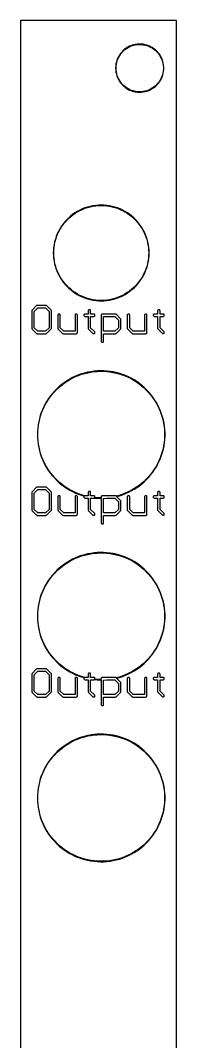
# Model space of a CAD drawing. Extents: x 3 to 13, y 0 to 129.
# Drawn here: x 3 to 12.8, y 64.5 to 128.8 of the extents above; entities that cross this region are included whole.
import ezdxf

# ---------------------------------------------------------------- set-up
doc = ezdxf.new("R2010")
doc.units = 0

msp = doc.modelspace()

# ---------------------------------------------------------------- linework, layer by layer
at = {"color": 34, "true_color": 0x008000}
for points in [[(2.9972, 0.254, 0), (12.81684, 0.254, 0), (12.81684, 128.75514, 0), (2.9972, 128.75514, 0), (2.9972, 0.254, 0)], [(10.3454, 127.25907, 0), (10.2235, 127.2413, 0), (10.21956, 127.24067, 0), (10.10019, 127.21273, 0), (9.98335, 127.17717, 0), (9.86905, 127.13145, 0), (9.86551, 127.12965, 0), (9.75629, 127.07377, 0), (9.65215, 127.01027, 0), (9.55563, 126.93661, 0), (9.46165, 126.85533, 0), (9.37248, 126.76616, 0), (9.29628, 126.67218, 0), (9.22516, 126.57312, 0), (9.16166, 126.46644, 0), (9.15986, 126.4629, 0), (9.10906, 126.35114, 0), (9.06334, 126.23684, 0), (9.03032, 126.12, 0), (9.00492, 126.00062, 0), (9.00428, 125.99669, 0), (8.98905, 125.87478, 0), (8.98396, 125.75285, 0), (8.98905, 125.63094, 0), (9.00428, 125.50902, 0), (9.00492, 125.50509, 0), (9.03032, 125.38571, 0), (9.06334, 125.26887, 0), (9.10906, 125.15457, 0), (9.15986, 125.04281, 0), (9.16166, 125.03927, 0), (9.22516, 124.93259, 0), (9.29628, 124.83353, 0), (9.37248, 124.73955, 0), (9.46165, 124.65038, 0), (9.55563, 124.5691, 0), (9.65215, 124.49544, 0), (9.75629, 124.43194, 0), (9.86551, 124.37606, 0), (9.86905, 124.37426, 0), (9.98335, 124.32854, 0), (10.10019, 124.29298, 0), (10.21956, 124.26504, 0), (10.2235, 124.26442, 0), (10.3454, 124.24664, 0), (10.46734, 124.23902, 0), (10.58926, 124.24156, 0), (10.71118, 124.25426, 0), (10.7151, 124.25488, 0), (10.83702, 124.27774, 0), (10.95386, 124.30822, 0), (11.06816, 124.3514, 0), (11.17992, 124.4022, 0), (11.18346, 124.404, 0), (11.29014, 124.46242, 0), (11.39174, 124.531, 0), (11.48826, 124.6072, 0), (11.57716, 124.69102, 0), (11.57997, 124.69383, 0), (11.66125, 124.78527, 0), (11.73745, 124.88179, 0), (11.80349, 124.98593, 0), (11.85937, 125.09515, 0), (11.86117, 125.09869, 0), (11.91197, 125.21045, 0), (11.95007, 125.32475, 0), (11.98055, 125.44413, 0), (12.00087, 125.56605, 0), (12.0015, 125.56997, 0), (12.01166, 125.69189, 0), (12.01166, 125.81381, 0), (12.0015, 125.93574, 0), (12.00087, 125.93966, 0), (11.98055, 126.06158, 0), (11.95007, 126.18096, 0), (11.91197, 126.29526, 0), (11.86117, 126.40702, 0), (11.85937, 126.41056, 0), (11.80349, 126.51978, 0), (11.73745, 126.62392, 0), (11.66125, 126.72044, 0), (11.57997, 126.81188, 0), (11.57716, 126.81469, 0), (11.48826, 126.89851, 0), (11.39174, 126.97471, 0), (11.29014, 127.04329, 0), (11.18346, 127.10171, 0), (11.17992, 127.10351, 0), (11.06816, 127.15431, 0), (10.95386, 127.19749, 0), (10.83702, 127.22797, 0), (10.7151, 127.25083, 0), (10.71118, 127.25146, 0), (10.58926, 127.26415, 0), (10.46734, 127.26669, 0), (10.3454, 127.25907, 0)], [(10.7099, 124.27953, 0), (10.58926, 124.26695, 0), (10.46734, 124.26441, 0), (10.3454, 124.27203, 0), (10.22676, 124.28934, 0), (10.10804, 124.31713, 0), (9.99119, 124.35269, 0), (9.87704, 124.39835, 0), (9.77122, 124.45249, 0), (9.66708, 124.51599, 0), (9.57056, 124.58965, 0), (9.47658, 124.67093, 0), (9.39304, 124.75446, 0), (9.39303, 124.75448, 0), (9.31683, 124.84846, 0), (9.24571, 124.94752, 0), (9.18302, 125.05284, 0), (9.13321, 125.16242, 0), (9.08749, 125.27672, 0), (9.05447, 125.39356, 0), (9.02941, 125.51134, 0), (9.01446, 125.63094, 0), (9.00938, 125.75285, 0), (9.01446, 125.87478, 0), (9.02941, 125.99436, 0), (9.05447, 126.11215, 0), (9.08749, 126.22899, 0), (9.13321, 126.34329, 0), (9.18302, 126.45287, 0), (9.24571, 126.55819, 0), (9.31683, 126.65725, 0), (9.39303, 126.75123, 0), (9.39304, 126.75125, 0), (9.47658, 126.83478, 0), (9.57056, 126.91606, 0), (9.66708, 126.98972, 0), (9.77122, 127.05322, 0), (9.87704, 127.10736, 0), (9.99119, 127.15302, 0), (10.10804, 127.18858, 0), (10.22687, 127.21639, 0), (10.3454, 127.23368, 0), (10.46734, 127.2413, 0), (10.58926, 127.23876, 0), (10.70978, 127.22621, 0), (10.82917, 127.20382, 0), (10.94601, 127.17334, 0), (11.06031, 127.13016, 0), (11.17058, 127.08004, 0), (11.27521, 127.02274, 0), (11.37681, 126.95416, 0), (11.47333, 126.87796, 0), (11.5603, 126.79596, 0), (11.6407, 126.70551, 0), (11.7169, 126.60899, 0), (11.78294, 126.50485, 0), (11.83711, 126.39897, 0), (11.88782, 126.28741, 0), (11.92592, 126.17311, 0), (11.9564, 126.05373, 0), (11.97613, 125.93532, 0), (11.98625, 125.81381, 0), (11.98625, 125.69189, 0), (11.97613, 125.57039, 0), (11.9564, 125.45198, 0), (11.92592, 125.3326, 0), (11.88782, 125.2183, 0), (11.83711, 125.10674, 0), (11.78294, 125.00086, 0), (11.7169, 124.89672, 0), (11.6407, 124.8002, 0), (11.5603, 124.70975, 0), (11.47333, 124.62775, 0), (11.37681, 124.55155, 0), (11.27521, 124.48297, 0), (11.17058, 124.42567, 0), (11.06031, 124.37555, 0), (10.94601, 124.33237, 0), (10.82917, 124.30189, 0), (10.7099, 124.27953, 0)], [(10.26933, 112.05987, 0), (10.38617, 112.18941, 0), (10.49285, 112.32657, 0), (10.59445, 112.46881, 0), (10.68589, 112.61613, 0), (10.76717, 112.77107, 0), (10.76897, 112.77461, 0), (10.84263, 112.93209, 0), (10.90867, 113.09465, 0), (10.96201, 113.25975, 0), (11.00773, 113.42993, 0), (11.04329, 113.60011, 0), (11.04392, 113.60404, 0), (11.06932, 113.77676, 0), (11.08456, 113.94948, 0), (11.08964, 114.12474, 0), (11.08456, 114.3, 0), (11.06932, 114.47272, 0), (11.04392, 114.64544, 0), (11.04329, 114.64936, 0), (11.00773, 114.81954, 0), (10.96201, 114.98972, 0), (10.90867, 115.15482, 0), (10.84263, 115.31738, 0), (10.76897, 115.47486, 0), (10.76717, 115.4784, 0), (10.68589, 115.6308, 0), (10.59445, 115.78066, 0), (10.49285, 115.9229, 0), (10.38617, 116.06006, 0), (10.26933, 116.1896, 0), (10.14206, 116.31687, 0), (10.01252, 116.43371, 0), (9.87536, 116.54039, 0), (9.73312, 116.64199, 0), (9.58325, 116.73343, 0), (9.43085, 116.81471, 0), (9.42732, 116.81651, 0), (9.26984, 116.89017, 0), (9.10727, 116.95621, 0), (8.94218, 117.00955, 0), (8.772, 117.05527, 0), (8.60182, 117.09083, 0), (8.59789, 117.09145, 0), (8.42517, 117.11686, 0), (8.25245, 117.13209, 0), (8.0772, 117.13717, 0), (7.90193, 117.13209, 0), (7.72922, 117.11686, 0), (7.55649, 117.09145, 0), (7.55257, 117.09083, 0), (7.38239, 117.05527, 0), (7.21221, 117.00955, 0), (7.04711, 116.95621, 0), (6.88455, 116.89017, 0), (6.72707, 116.81651, 0), (6.72353, 116.81471, 0), (6.56859, 116.73343, 0), (6.42127, 116.64199, 0), (6.27903, 116.54039, 0), (6.14187, 116.43371, 0), (6.01233, 116.31687, 0), (5.88506, 116.1896, 0), (5.76822, 116.06006, 0), (5.66154, 115.9229, 0), (5.55994, 115.78066, 0), (5.4685, 115.6308, 0), (5.38722, 115.4784, 0), (5.38542, 115.47486, 0), (5.31176, 115.31738, 0), (5.24572, 115.15482, 0), (5.19238, 114.98972, 0), (5.14666, 114.81954, 0), (5.1111, 114.64936, 0), (5.11048, 114.64544, 0), (5.08507, 114.47272, 0), (5.06984, 114.3, 0), (5.06475, 114.12474, 0), (5.06984, 113.94948, 0), (5.08507, 113.77676, 0), (5.11048, 113.60404, 0), (5.1111, 113.60011, 0), (5.14666, 113.42993, 0), (5.19238, 113.25975, 0), (5.24572, 113.09465, 0), (5.31176, 112.93209, 0), (5.38542, 112.77461, 0), (5.38722, 112.77107, 0), (5.4685, 112.61613, 0), (5.55994, 112.46881, 0), (5.66154, 112.32657, 0), (5.76822, 112.18941, 0), (5.88506, 112.05987, 0), (6.01233, 111.9326, 0), (6.14187, 111.81576, 0), (6.27903, 111.70908, 0), (6.42127, 111.60748, 0), (6.56859, 111.51604, 0), (6.72353, 111.43476, 0), (6.72707, 111.43296, 0), (6.88455, 111.3593, 0), (7.04711, 111.29326, 0), (7.21221, 111.23992, 0), (7.38239, 111.1942, 0), (7.55257, 111.15864, 0), (7.55649, 111.15802, 0), (7.72922, 111.13262, 0), (7.90193, 111.11738, 0), (8.0772, 111.1123, 0), (8.25245, 111.11738, 0), (8.42517, 111.13262, 0), (8.59789, 111.15802, 0), (8.60182, 111.15864, 0), (8.772, 111.1942, 0), (8.94218, 111.23992, 0), (9.10727, 111.29326, 0), (9.26984, 111.3593, 0), (9.42732, 111.43296, 0), (9.43085, 111.43476, 0), (9.5858, 111.51604, 0), (9.73312, 111.60748, 0), (9.87536, 111.70908, 0), (10.01252, 111.81576, 0), (10.14206, 111.9326, 0), (10.26933, 112.05987, 0)], [(8.42517, 111.15802, 0), (8.25245, 111.14278, 0), (8.0772, 111.1377, 0), (7.90193, 111.14278, 0), (7.72922, 111.15802, 0), (7.55958, 111.18297, 0), (7.39024, 111.21835, 0), (7.22006, 111.26407, 0), (7.05496, 111.31741, 0), (6.8924, 111.38345, 0), (6.73592, 111.45664, 0), (6.58352, 111.53659, 0), (6.4362, 111.62803, 0), (6.29396, 111.72963, 0), (6.1568, 111.83631, 0), (6.02726, 111.95315, 0), (5.90561, 112.0748, 0), (5.78877, 112.20434, 0), (5.68209, 112.3415, 0), (5.58049, 112.48374, 0), (5.48905, 112.63106, 0), (5.4091, 112.78346, 0), (5.33591, 112.93994, 0), (5.26987, 113.1025, 0), (5.21652, 113.2676, 0), (5.17081, 113.43778, 0), (5.1354, 113.60726, 0), (5.11047, 113.77676, 0), (5.09523, 113.94948, 0), (5.09015, 114.12474, 0), (5.09523, 114.3, 0), (5.11047, 114.47272, 0), (5.13539, 114.64219, 0), (5.17081, 114.81169, 0), (5.21652, 114.98187, 0), (5.26987, 115.14697, 0), (5.33591, 115.30953, 0), (5.40894, 115.46567, 0), (5.48905, 115.61587, 0), (5.58049, 115.76573, 0), (5.68209, 115.90797, 0), (5.78877, 116.04513, 0), (5.90561, 116.17467, 0), (6.02726, 116.29632, 0), (6.1568, 116.41316, 0), (6.29396, 116.51984, 0), (6.4362, 116.62144, 0), (6.58352, 116.71288, 0), (6.73592, 116.79283, 0), (6.8924, 116.86602, 0), (7.05496, 116.93206, 0), (7.22006, 116.9854, 0), (7.39024, 117.03112, 0), (7.55974, 117.06654, 0), (7.72922, 117.09146, 0), (7.90193, 117.10669, 0), (8.0772, 117.11178, 0), (8.25245, 117.10669, 0), (8.42517, 117.09146, 0), (8.59467, 117.06653, 0), (8.76415, 117.03112, 0), (8.93432, 116.9854, 0), (9.09943, 116.93206, 0), (9.26199, 116.86602, 0), (9.41813, 116.79299, 0), (9.56833, 116.71288, 0), (9.71819, 116.62144, 0), (9.86042, 116.51984, 0), (9.99759, 116.41316, 0), (10.12712, 116.29632, 0), (10.12714, 116.29631, 0), (10.24878, 116.17467, 0), (10.36562, 116.04513, 0), (10.4723, 115.90797, 0), (10.5739, 115.76573, 0), (10.66534, 115.61587, 0), (10.74545, 115.46567, 0), (10.81848, 115.30953, 0), (10.88452, 115.14697, 0), (10.93786, 114.98187, 0), (10.98358, 114.81169, 0), (11.01896, 114.64235, 0), (11.04392, 114.47272, 0), (11.05915, 114.3, 0), (11.06423, 114.12474, 0), (11.05915, 113.94948, 0), (11.04392, 113.77676, 0), (11.01896, 113.6071, 0), (10.98358, 113.43778, 0), (10.93786, 113.2676, 0), (10.88452, 113.1025, 0), (10.81848, 112.93994, 0), (10.74529, 112.78346, 0), (10.66534, 112.63106, 0), (10.5739, 112.48374, 0), (10.4723, 112.3415, 0), (10.36562, 112.20434, 0), (10.24878, 112.0748, 0), (10.12714, 111.95316, 0), (10.12712, 111.95315, 0), (9.99759, 111.83631, 0), (9.86042, 111.72963, 0), (9.71819, 111.62803, 0), (9.57086, 111.53659, 0), (9.41846, 111.45664, 0), (9.26199, 111.38345, 0), (9.09943, 111.31741, 0), (8.93432, 111.26407, 0), (8.76415, 111.21835, 0), (8.59483, 111.18297, 0), (8.42517, 111.15802, 0)], [(4.05891, 110.82274, 0), (4.03537, 110.81901, 0), (4.01413, 110.80818, 0), (3.72549, 110.51954, 0), (3.71466, 110.4983, 0), (3.71094, 110.47476, 0), (3.71094, 109.39018, 0), (3.71466, 109.36663, 0), (3.72549, 109.34539, 0), (3.74235, 109.32853, 0), (4.01413, 109.05929, 0), (4.03537, 109.04846, 0), (4.05891, 109.04473, 0), (4.59994, 109.04473, 0), (4.62348, 109.04846, 0), (4.64472, 109.05929, 0), (4.9165, 109.32853, 0), (4.93336, 109.34539, 0), (4.94419, 109.36663, 0), (4.94792, 109.39018, 0), (4.94792, 110.47476, 0), (4.94419, 110.4983, 0), (4.93336, 110.51954, 0), (4.64472, 110.80818, 0), (4.62348, 110.81901, 0), (4.59994, 110.82274, 0), (4.05891, 110.82274, 0)], [(4.56984, 109.19713, 0), (4.08901, 109.19713, 0), (3.86334, 109.42069, 0), (3.86334, 110.44453, 0), (4.08915, 110.67034, 0), (4.5697, 110.67034, 0), (4.79552, 110.44452, 0), (4.79552, 109.4207, 0), (4.56984, 109.19713, 0)], [(7.60476, 109.04473, 0), (7.6283, 109.04846, 0), (7.64954, 109.05929, 0), (7.6664, 109.07615, 0), (7.67723, 109.09739, 0), (7.68096, 109.12093, 0), (7.67723, 109.14448, 0), (7.6664, 109.16572, 0), (7.64954, 109.18258, 0), (7.40918, 109.42069, 0), (7.40918, 110.12932, 0), (7.60476, 110.12932, 0), (7.6283, 110.13304, 0), (7.64954, 110.14387, 0), (7.6664, 110.16073, 0), (7.67723, 110.18197, 0), (7.68096, 110.20552, 0), (7.67723, 110.22906, 0), (7.6664, 110.2503, 0), (7.64954, 110.26716, 0), (7.6283, 110.27799, 0), (7.60476, 110.28172, 0), (7.40918, 110.28172, 0), (7.40918, 110.47476, 0), (7.40545, 110.4983, 0), (7.39462, 110.51954, 0), (7.37776, 110.5364, 0), (7.35652, 110.54723, 0), (7.33298, 110.55096, 0), (7.30943, 110.54723, 0), (7.28819, 110.5364, 0), (7.27133, 110.51954, 0), (7.2605, 110.4983, 0), (7.25678, 110.47476, 0), (7.25678, 110.28172, 0), (7.0612, 110.28172, 0), (7.03765, 110.27799, 0), (7.01641, 110.26716, 0), (6.99955, 110.2503, 0), (6.98872, 110.22906, 0), (6.985, 110.20552, 0), (6.98872, 110.18197, 0), (6.99955, 110.16073, 0), (7.01641, 110.14387, 0), (7.03765, 110.13304, 0), (7.0612, 110.12932, 0), (7.25678, 110.12932, 0), (7.25678, 109.39018, 0), (7.2605, 109.36663, 0), (7.27133, 109.34539, 0), (7.28819, 109.32853, 0), (7.55997, 109.05929, 0), (7.58121, 109.04846, 0), (7.60476, 109.04473, 0)], [(11.97102, 109.04473, 0), (11.99456, 109.04846, 0), (12.0158, 109.05929, 0), (12.03266, 109.07615, 0), (12.04349, 109.09739, 0), (12.04722, 109.12093, 0), (12.04349, 109.14448, 0), (12.03266, 109.16572, 0), (12.0158, 109.18258, 0), (11.77544, 109.42069, 0), (11.77544, 110.12932, 0), (11.97102, 110.12932, 0), (11.99456, 110.13304, 0), (12.0158, 110.14387, 0), (12.03266, 110.16073, 0), (12.04349, 110.18197, 0), (12.04722, 110.20552, 0), (12.04349, 110.22906, 0), (12.03266, 110.2503, 0), (12.0158, 110.26716, 0), (11.99456, 110.27799, 0), (11.97102, 110.28172, 0), (11.77544, 110.28172, 0), (11.77544, 110.47476, 0), (11.77171, 110.4983, 0), (11.76088, 110.51954, 0), (11.74402, 110.5364, 0), (11.72278, 110.54723, 0), (11.69924, 110.55096, 0), (11.67569, 110.54723, 0), (11.65445, 110.5364, 0), (11.63759, 110.51954, 0), (11.62676, 110.4983, 0), (11.62304, 110.47476, 0), (11.62304, 110.28172, 0), (11.42746, 110.28172, 0), (11.40391, 110.27799, 0), (11.38267, 110.26716, 0), (11.36581, 110.2503, 0), (11.35498, 110.22906, 0), (11.35126, 110.20552, 0), (11.35498, 110.18197, 0), (11.36581, 110.16073, 0), (11.38267, 110.14387, 0), (11.40391, 110.13304, 0), (11.42746, 110.12932, 0), (11.62304, 110.12932, 0), (11.62304, 109.39018, 0), (11.62676, 109.36663, 0), (11.63759, 109.34539, 0), (11.65445, 109.32853, 0), (11.92623, 109.05929, 0), (11.94747, 109.04846, 0), (11.97102, 109.04473, 0)], [(6.51001, 109.04473, 0), (6.53356, 109.04846, 0), (6.5548, 109.05929, 0), (6.57166, 109.07615, 0), (6.58249, 109.09739, 0), (6.58621, 109.12093, 0), (6.58621, 110.20552, 0), (6.58249, 110.22906, 0), (6.57166, 110.2503, 0), (6.5548, 110.26716, 0), (6.53356, 110.27799, 0), (6.51001, 110.28172, 0), (6.48647, 110.27799, 0), (6.46523, 110.26716, 0), (6.44837, 110.2503, 0), (6.43754, 110.22906, 0), (6.43381, 110.20552, 0), (6.43381, 109.19713, 0), (5.72731, 109.19713, 0), (5.50164, 109.42069, 0), (5.50164, 110.20552, 0), (5.49791, 110.22906, 0), (5.48708, 110.2503, 0), (5.47022, 110.26716, 0), (5.44898, 110.27799, 0), (5.42544, 110.28172, 0), (5.40189, 110.27799, 0), (5.38065, 110.26716, 0), (5.36379, 110.2503, 0), (5.35296, 110.22906, 0), (5.34924, 110.20552, 0), (5.34924, 109.39018, 0), (5.35296, 109.36663, 0), (5.36379, 109.34539, 0), (5.38065, 109.32853, 0), (5.65243, 109.05929, 0), (5.67367, 109.04846, 0), (5.69722, 109.04473, 0), (6.51001, 109.04473, 0)], [(8.98973, 109.04846, 0), (9.01098, 109.05929, 0), (9.28276, 109.32853, 0), (9.29962, 109.34539, 0), (9.31045, 109.36663, 0), (9.31418, 109.39018, 0), (9.31418, 109.93374, 0), (9.31045, 109.95728, 0), (9.29962, 109.97852, 0), (9.01098, 110.26716, 0), (8.98973, 110.27799, 0), (8.96618, 110.28172, 0), (8.1534, 110.28172, 0), (8.12984, 110.27799, 0), (8.10861, 110.26716, 0), (8.09174, 110.2503, 0), (8.08092, 110.22906, 0), (8.0772, 110.20552, 0), (8.0772, 108.57738, 0), (8.08092, 108.55383, 0), (8.09174, 108.53259, 0), (8.10861, 108.51573, 0), (8.12984, 108.5049, 0), (8.1534, 108.50118, 0), (8.17694, 108.5049, 0), (8.19818, 108.51573, 0), (8.21504, 108.53259, 0), (8.22587, 108.55383, 0), (8.2296, 108.57738, 0), (8.2296, 109.04473, 0), (8.96618, 109.04473, 0), (8.98973, 109.04846, 0)], [(8.9361, 109.19713, 0), (8.2296, 109.19713, 0), (8.2296, 110.12932, 0), (8.93596, 110.12932, 0), (9.16178, 109.9035, 0), (9.16178, 109.4207, 0), (8.9361, 109.19713, 0)], [(10.01615, 109.05929, 0), (10.03739, 109.04846, 0), (10.06094, 109.04473, 0), (10.87628, 109.04473, 0), (10.89982, 109.04846, 0), (10.92106, 109.05929, 0), (10.93792, 109.07615, 0), (10.94875, 109.09739, 0), (10.95248, 109.12093, 0), (10.95248, 110.20552, 0), (10.94875, 110.22906, 0), (10.93792, 110.2503, 0), (10.92106, 110.26716, 0), (10.89982, 110.27799, 0), (10.87628, 110.28172, 0), (10.85273, 110.27799, 0), (10.83149, 110.26716, 0), (10.81463, 110.2503, 0), (10.8038, 110.22906, 0), (10.80008, 110.20552, 0), (10.80008, 109.19713, 0), (10.09116, 109.19713, 0), (9.8679, 109.4204, 0), (9.8679, 110.20552, 0), (9.86417, 110.22906, 0), (9.85333, 110.2503, 0), (9.83648, 110.26716, 0), (9.81523, 110.27799, 0), (9.7917, 110.28172, 0), (9.76815, 110.27799, 0), (9.74691, 110.26716, 0), (9.73005, 110.2503, 0), (9.71922, 110.22906, 0), (9.7155, 110.20552, 0), (9.7155, 109.39018, 0), (9.71922, 109.36663, 0), (9.73005, 109.34539, 0), (10.01615, 109.05929, 0)], [(8.98973, 97.61846, 0), (9.01098, 97.62929, 0), (9.28276, 97.89853, 0), (9.29962, 97.91539, 0), (9.31045, 97.93663, 0), (9.31418, 97.96018, 0), (9.31418, 98.50374, 0), (9.31045, 98.52728, 0), (9.29962, 98.54852, 0), (9.04639, 98.80175, 0), (9.22158, 98.84726, 0), (9.41208, 98.91076, 0), (9.60004, 98.98188, 0), (9.78546, 99.06316, 0), (9.96326, 99.15206, 0), (9.96679, 99.15386, 0), (10.14206, 99.25292, 0), (10.31223, 99.36214, 0), (10.47734, 99.47898, 0), (10.63482, 99.6009, 0), (10.78722, 99.73298, 0), (10.932, 99.87268, 0), (10.93481, 99.87549, 0), (11.07197, 100.02281, 0), (11.20151, 100.17521, 0), (11.32343, 100.33523, 0), (11.43773, 100.50033, 0), (11.54441, 100.67305, 0), (11.64093, 100.84831, 0), (11.64273, 100.85185, 0), (11.72909, 101.03219, 0), (11.80783, 101.21761, 0), (11.87895, 101.40811, 0), (11.93737, 101.59861, 0), (11.98817, 101.79419, 0), (12.02881, 101.98977, 0), (12.02944, 101.9937, 0), (12.05992, 102.19435, 0), (12.08024, 102.39248, 0), (12.0904, 102.59314, 0), (12.0904, 102.79634, 0), (12.08024, 102.99699, 0), (12.05992, 103.19512, 0), (12.02944, 103.39578, 0), (12.02881, 103.3997, 0), (11.98817, 103.59528, 0), (11.93737, 103.79086, 0), (11.87895, 103.98136, 0), (11.80783, 104.17186, 0), (11.72909, 104.35728, 0), (11.64273, 104.53762, 0), (11.64093, 104.54116, 0), (11.54441, 104.71642, 0), (11.43773, 104.88914, 0), (11.32343, 105.05424, 0), (11.20151, 105.21426, 0), (11.07197, 105.36666, 0), (10.93481, 105.51398, 0), (10.932, 105.51679, 0), (10.78722, 105.65649, 0), (10.63482, 105.78857, 0), (10.47734, 105.91049, 0), (10.31223, 106.02733, 0), (10.14206, 106.13655, 0), (9.96679, 106.23561, 0), (9.96326, 106.23741, 0), (9.78546, 106.32631, 0), (9.60004, 106.40759, 0), (9.41208, 106.47871, 0), (9.22158, 106.54221, 0), (9.026, 106.59301, 0), (8.83042, 106.63619, 0), (8.6323, 106.66921, 0), (8.62838, 106.66983, 0), (8.4277, 106.69269, 0), (8.22706, 106.70539, 0), (8.02638, 106.70793, 0), (7.82573, 106.70032, 0), (7.62508, 106.68253, 0), (7.42695, 106.65459, 0), (7.42303, 106.65397, 0), (7.22491, 106.61587, 0), (7.02933, 106.56761, 0), (6.83629, 106.51173, 0), (6.64833, 106.44569, 0), (6.46037, 106.36949, 0), (6.28003, 106.28313, 0), (6.27649, 106.28133, 0), (6.09869, 106.18735, 0), (5.92597, 106.08321, 0), (5.75833, 105.97145, 0), (5.59831, 105.84953, 0), (5.44337, 105.72253, 0), (5.29351, 105.58537, 0), (5.2907, 105.58256, 0), (5.151, 105.44032, 0), (5.01638, 105.29046, 0), (4.88938, 105.13298, 0), (4.77254, 104.97042, 0), (4.66331, 104.80278, 0), (4.56172, 104.63006, 0), (4.46774, 104.44972, 0), (4.46594, 104.44618, 0), (4.38466, 104.2633, 0), (4.30846, 104.07788, 0), (4.24496, 103.88738, 0), (4.18907, 103.69434, 0), (4.1459, 103.49876, 0), (4.11034, 103.30064, 0), (4.10972, 103.29672, 0), (4.08432, 103.09606, 0), (4.06907, 102.8954, 0), (4.064, 102.69474, 0), (4.06907, 102.49407, 0), (4.08432, 102.29342, 0), (4.10972, 102.09276, 0), (4.11034, 102.08883, 0), (4.1459, 101.89071, 0), (4.18907, 101.69513, 0), (4.24496, 101.50209, 0), (4.30846, 101.31159, 0), (4.38466, 101.12617, 0), (4.46594, 100.94329, 0), (4.46774, 100.93975, 0), (4.56172, 100.75941, 0), (4.66331, 100.58669, 0), (4.77254, 100.41905, 0), (4.88938, 100.25649, 0), (5.01638, 100.09901, 0), (5.151, 99.94915, 0), (5.2907, 99.80691, 0), (5.29351, 99.8041, 0), (5.44337, 99.66694, 0), (5.59831, 99.53994, 0), (5.75833, 99.41802, 0), (5.92597, 99.30626, 0), (6.09869, 99.20212, 0), (6.27649, 99.10814, 0), (6.28003, 99.10634, 0), (6.46037, 99.01998, 0), (6.64833, 98.94378, 0), (6.83629, 98.87774, 0), (7.00745, 98.8282, 0), (6.99955, 98.8203, 0), (6.98872, 98.79906, 0), (6.985, 98.77551, 0), (6.98872, 98.75197, 0), (6.99955, 98.73073, 0), (7.01641, 98.71387, 0), (7.03765, 98.70304, 0), (7.0612, 98.69931, 0), (7.25678, 98.69931, 0), (7.25678, 97.96018, 0), (7.2605, 97.93663, 0), (7.27133, 97.91539, 0), (7.28819, 97.89853, 0), (7.55997, 97.62929, 0), (7.58121, 97.61846, 0), (7.60476, 97.61474, 0), (7.6283, 97.61846, 0), (7.64954, 97.62929, 0), (7.6664, 97.64615, 0), (7.67723, 97.66739, 0), (7.68096, 97.69094, 0), (7.67723, 97.71448, 0), (7.6664, 97.73572, 0), (7.64954, 97.75258, 0), (7.40918, 97.99069, 0), (7.40918, 98.69931, 0), (7.60476, 98.69931, 0), (7.6283, 98.70304, 0), (7.63434, 98.70612, 0), (7.82573, 98.68916, 0), (8.02638, 98.68154, 0), (8.0772, 98.68218, 0), (8.0772, 97.14738, 0), (8.08092, 97.12383, 0), (8.09174, 97.10259, 0), (8.10861, 97.08573, 0), (8.12984, 97.0749, 0), (8.1534, 97.07118, 0), (8.17694, 97.0749, 0), (8.19818, 97.08573, 0), (8.21504, 97.10259, 0), (8.22587, 97.12383, 0), (8.2296, 97.14738, 0), (8.2296, 97.61474, 0), (8.96618, 97.61474, 0), (8.98973, 97.61846, 0)], [(8.98973, 98.84799, 0), (8.96618, 98.85171, 0), (8.1534, 98.85171, 0), (8.12984, 98.84799, 0), (8.10861, 98.83716, 0), (8.09174, 98.8203, 0), (8.08092, 98.79906, 0), (8.0772, 98.77551, 0), (8.0772, 98.70757, 0), (8.02638, 98.70693, 0), (7.82573, 98.71456, 0), (7.66452, 98.72885, 0), (7.6664, 98.73073, 0), (7.67723, 98.75197, 0), (7.68096, 98.77551, 0), (7.67723, 98.79906, 0), (7.6664, 98.8203, 0), (7.64954, 98.83716, 0), (7.6283, 98.84799, 0), (7.60476, 98.85171, 0), (7.40918, 98.85171, 0), (7.40918, 99.04476, 0), (7.40545, 99.0683, 0), (7.39462, 99.08954, 0), (7.37776, 99.1064, 0), (7.35652, 99.11723, 0), (7.33298, 99.12096, 0), (7.30943, 99.11723, 0), (7.28819, 99.1064, 0), (7.27133, 99.08954, 0), (7.2605, 99.0683, 0), (7.25678, 99.04476, 0), (7.25678, 98.85171, 0), (7.0612, 98.85171, 0), (7.03765, 98.84799, 0), (7.035, 98.84664, 0), (6.84414, 98.90189, 0), (6.65618, 98.96793, 0), (6.46822, 99.04413, 0), (6.28931, 99.1298, 0), (6.11362, 99.22267, 0), (5.9409, 99.32681, 0), (5.77326, 99.43857, 0), (5.61324, 99.56049, 0), (5.4583, 99.68749, 0), (5.30894, 99.8242, 0), (5.17155, 99.96408, 0), (5.03693, 100.11394, 0), (4.90993, 100.27142, 0), (4.79309, 100.43398, 0), (4.68387, 100.60162, 0), (4.58227, 100.77434, 0), (4.48983, 100.95172, 0), (4.40881, 101.13402, 0), (4.33261, 101.31944, 0), (4.26911, 101.50994, 0), (4.21323, 101.70298, 0), (4.17005, 101.89856, 0), (4.13491, 102.09434, 0), (4.10971, 102.29342, 0), (4.09448, 102.49407, 0), (4.08939, 102.69474, 0), (4.09448, 102.8954, 0), (4.10971, 103.09606, 0), (4.13491, 103.29511, 0), (4.17005, 103.49091, 0), (4.21323, 103.68649, 0), (4.26911, 103.87953, 0), (4.33261, 104.07003, 0), (4.40881, 104.25545, 0), (4.48983, 104.43775, 0), (4.58227, 104.61513, 0), (4.68387, 104.78785, 0), (4.79309, 104.95549, 0), (4.90993, 105.11805, 0), (5.03693, 105.27553, 0), (5.17155, 105.42539, 0), (5.30894, 105.56527, 0), (5.4583, 105.70198, 0), (5.61324, 105.82898, 0), (5.77326, 105.9509, 0), (5.9409, 106.06266, 0), (6.11362, 106.1668, 0), (6.28931, 106.25967, 0), (6.46822, 106.34534, 0), (6.65618, 106.42154, 0), (6.84414, 106.48758, 0), (7.03718, 106.54346, 0), (7.23276, 106.59172, 0), (7.4296, 106.62957, 0), (7.62508, 106.65714, 0), (7.82573, 106.67492, 0), (8.02638, 106.68253, 0), (8.22706, 106.68, 0), (8.4277, 106.6673, 0), (8.62791, 106.64448, 0), (8.82257, 106.61204, 0), (9.01815, 106.56886, 0), (9.21373, 106.51806, 0), (9.40423, 106.45456, 0), (9.59219, 106.38344, 0), (9.7776, 106.30216, 0), (9.95233, 106.2148, 0), (10.12712, 106.116, 0), (10.29731, 106.00678, 0), (10.46241, 105.88994, 0), (10.61989, 105.76802, 0), (10.77229, 105.63594, 0), (10.91516, 105.49808, 0), (11.05142, 105.35173, 0), (11.18096, 105.19933, 0), (11.30288, 105.03931, 0), (11.41718, 104.87421, 0), (11.52386, 104.70149, 0), (11.61958, 104.52769, 0), (11.70494, 104.34943, 0), (11.78368, 104.16401, 0), (11.8548, 103.97351, 0), (11.91322, 103.78301, 0), (11.96402, 103.58743, 0), (12.00457, 103.39227, 0), (12.03451, 103.19512, 0), (12.05483, 102.99699, 0), (12.06499, 102.79634, 0), (12.06499, 102.59314, 0), (12.05483, 102.39248, 0), (12.03451, 102.19435, 0), (12.00457, 101.99718, 0), (11.96402, 101.80204, 0), (11.91322, 101.60646, 0), (11.8548, 101.41596, 0), (11.78368, 101.22546, 0), (11.70494, 101.04004, 0), (11.61958, 100.86178, 0), (11.52386, 100.68798, 0), (11.41718, 100.51526, 0), (11.30288, 100.35016, 0), (11.18096, 100.19014, 0), (11.05142, 100.03774, 0), (10.91516, 99.89139, 0), (10.77229, 99.75353, 0), (10.61989, 99.62145, 0), (10.46241, 99.49953, 0), (10.29731, 99.38269, 0), (10.12712, 99.27347, 0), (9.95233, 99.17467, 0), (9.7776, 99.08731, 0), (9.59219, 99.00603, 0), (9.40423, 98.93491, 0), (9.21373, 98.87141, 0), (9.0256, 98.82254, 0), (9.01098, 98.83716, 0), (8.98973, 98.84799, 0)], [(4.94792, 99.04476, 0), (4.94419, 99.0683, 0), (4.93336, 99.08954, 0), (4.64472, 99.37818, 0), (4.62348, 99.38901, 0), (4.59994, 99.39273, 0), (4.05891, 99.39273, 0), (4.03537, 99.38901, 0), (4.01413, 99.37818, 0), (3.72549, 99.08954, 0), (3.71466, 99.0683, 0), (3.71094, 99.04476, 0), (3.71094, 97.96018, 0), (3.71466, 97.93663, 0), (3.72549, 97.91539, 0), (3.74235, 97.89853, 0), (4.01413, 97.62929, 0), (4.03537, 97.61846, 0), (4.05891, 97.61474, 0), (4.59994, 97.61474, 0), (4.62348, 97.61846, 0), (4.64472, 97.62929, 0), (4.9165, 97.89853, 0), (4.93336, 97.91539, 0), (4.94419, 97.93663, 0), (4.94792, 97.96018, 0), (4.94792, 99.04476, 0)], [(4.56985, 97.76714, 0), (4.089, 97.76714, 0), (3.86334, 97.99069, 0), (3.86334, 99.01453, 0), (4.08914, 99.24033, 0), (4.56971, 99.24033, 0), (4.79552, 99.01452, 0), (4.79552, 97.9907, 0), (4.56985, 97.76714, 0)], [(11.97102, 97.61474, 0), (11.99456, 97.61846, 0), (12.0158, 97.62929, 0), (12.03266, 97.64615, 0), (12.04349, 97.66739, 0), (12.04722, 97.69094, 0), (12.04349, 97.71448, 0), (12.03266, 97.73572, 0), (12.0158, 97.75258, 0), (11.77544, 97.99069, 0), (11.77544, 98.69931, 0), (11.97102, 98.69931, 0), (11.99456, 98.70304, 0), (12.0158, 98.71387, 0), (12.03266, 98.73073, 0), (12.04349, 98.75197, 0), (12.04722, 98.77551, 0), (12.04349, 98.79906, 0), (12.03266, 98.8203, 0), (12.0158, 98.83716, 0), (11.99456, 98.84799, 0), (11.97102, 98.85171, 0), (11.77544, 98.85171, 0), (11.77544, 99.04476, 0), (11.77171, 99.0683, 0), (11.76088, 99.08954, 0), (11.74402, 99.1064, 0), (11.72278, 99.11723, 0), (11.69924, 99.12096, 0), (11.67569, 99.11723, 0), (11.65445, 99.1064, 0), (11.63759, 99.08954, 0), (11.62676, 99.0683, 0), (11.62304, 99.04476, 0), (11.62304, 98.85171, 0), (11.42746, 98.85171, 0), (11.40391, 98.84799, 0), (11.38267, 98.83716, 0), (11.36581, 98.8203, 0), (11.35498, 98.79906, 0), (11.35126, 98.77551, 0), (11.35498, 98.75197, 0), (11.36581, 98.73073, 0), (11.38267, 98.71387, 0), (11.40391, 98.70304, 0), (11.42746, 98.69931, 0), (11.62304, 98.69931, 0), (11.62304, 97.96018, 0), (11.62676, 97.93663, 0), (11.63759, 97.91539, 0), (11.65445, 97.89853, 0), (11.92623, 97.62929, 0), (11.94747, 97.61846, 0), (11.97102, 97.61474, 0)], [(6.51001, 97.61474, 0), (6.53356, 97.61846, 0), (6.5548, 97.62929, 0), (6.57166, 97.64615, 0), (6.58249, 97.66739, 0), (6.58621, 97.69094, 0), (6.58621, 98.77551, 0), (6.58249, 98.79906, 0), (6.57166, 98.8203, 0), (6.5548, 98.83716, 0), (6.53356, 98.84799, 0), (6.51001, 98.85171, 0), (6.48647, 98.84799, 0), (6.46523, 98.83716, 0), (6.44837, 98.8203, 0), (6.43754, 98.79906, 0), (6.43381, 98.77551, 0), (6.43381, 97.76714, 0), (5.7273, 97.76714, 0), (5.50164, 97.99069, 0), (5.50164, 98.77551, 0), (5.49791, 98.79906, 0), (5.48708, 98.8203, 0), (5.47022, 98.83716, 0), (5.44898, 98.84799, 0), (5.42544, 98.85171, 0), (5.40189, 98.84799, 0), (5.38065, 98.83716, 0), (5.36379, 98.8203, 0), (5.35296, 98.79906, 0), (5.34924, 98.77551, 0), (5.34924, 97.96018, 0), (5.35296, 97.93663, 0), (5.36379, 97.91539, 0), (5.38065, 97.89853, 0), (5.65243, 97.62929, 0), (5.67367, 97.61846, 0), (5.69722, 97.61474, 0), (6.51001, 97.61474, 0)], [(8.93611, 97.76714, 0), (8.2296, 97.76714, 0), (8.2296, 98.68424, 0), (8.4277, 98.69678, 0), (8.44991, 98.69931, 0), (8.93597, 98.69931, 0), (9.16178, 98.4735, 0), (9.16178, 97.9907, 0), (8.93611, 97.76714, 0)], [(10.01615, 97.62929, 0), (10.03739, 97.61846, 0), (10.06094, 97.61474, 0), (10.87628, 97.61474, 0), (10.89982, 97.61846, 0), (10.92106, 97.62929, 0), (10.93792, 97.64615, 0), (10.94875, 97.66739, 0), (10.95248, 97.69094, 0), (10.95248, 98.77551, 0), (10.94875, 98.79906, 0), (10.93792, 98.8203, 0), (10.92106, 98.83716, 0), (10.89982, 98.84799, 0), (10.87628, 98.85171, 0), (10.85273, 98.84799, 0), (10.83149, 98.83716, 0), (10.81463, 98.8203, 0), (10.8038, 98.79906, 0), (10.80008, 98.77551, 0), (10.80008, 97.76714, 0), (10.09115, 97.76714, 0), (9.8679, 97.9904, 0), (9.8679, 98.77551, 0), (9.86417, 98.79906, 0), (9.85333, 98.8203, 0), (9.83648, 98.83716, 0), (9.81523, 98.84799, 0), (9.7917, 98.85171, 0), (9.76815, 98.84799, 0), (9.74691, 98.83716, 0), (9.73005, 98.8203, 0), (9.71922, 98.79906, 0), (9.7155, 98.77551, 0), (9.7155, 97.96018, 0), (9.71922, 97.93663, 0), (9.73005, 97.91539, 0), (10.01615, 97.62929, 0)], [(8.98973, 86.18846, 0), (9.01098, 86.19929, 0), (9.28276, 86.46853, 0), (9.29962, 86.48539, 0), (9.31045, 86.50663, 0), (9.31418, 86.53017, 0), (9.31418, 87.07374, 0), (9.31045, 87.09728, 0), (9.29962, 87.11852, 0), (9.04639, 87.37175, 0), (9.22158, 87.41726, 0), (9.41208, 87.48076, 0), (9.60004, 87.55188, 0), (9.78546, 87.63316, 0), (9.96326, 87.72206, 0), (9.96679, 87.72386, 0), (10.14206, 87.82292, 0), (10.31223, 87.93214, 0), (10.47734, 88.04898, 0), (10.63482, 88.1709, 0), (10.78722, 88.30298, 0), (10.932, 88.44268, 0), (10.93481, 88.44549, 0), (11.07197, 88.59281, 0), (11.20151, 88.74521, 0), (11.32343, 88.90523, 0), (11.43773, 89.07033, 0), (11.54441, 89.24305, 0), (11.64093, 89.41831, 0), (11.64273, 89.42185, 0), (11.72909, 89.60219, 0), (11.80783, 89.78761, 0), (11.87895, 89.97811, 0), (11.93737, 90.16861, 0), (11.98817, 90.36419, 0), (12.02881, 90.55977, 0), (12.02944, 90.5637, 0), (12.05992, 90.76436, 0), (12.08024, 90.96248, 0), (12.0904, 91.16314, 0), (12.0904, 91.36634, 0), (12.08024, 91.567, 0), (12.05992, 91.76512, 0), (12.02944, 91.96578, 0), (12.02881, 91.9697, 0), (11.98817, 92.16528, 0), (11.93737, 92.36086, 0), (11.87895, 92.55136, 0), (11.80783, 92.74186, 0), (11.72909, 92.92728, 0), (11.64273, 93.10762, 0), (11.64093, 93.11116, 0), (11.54441, 93.28642, 0), (11.43773, 93.45914, 0), (11.32343, 93.62424, 0), (11.20151, 93.78426, 0), (11.07197, 93.93666, 0), (10.93481, 94.08398, 0), (10.932, 94.08679, 0), (10.78722, 94.22649, 0), (10.63482, 94.35857, 0), (10.47734, 94.48049, 0), (10.31223, 94.59733, 0), (10.14206, 94.70655, 0), (9.96679, 94.80561, 0), (9.96326, 94.80741, 0), (9.78546, 94.89631, 0), (9.60004, 94.97759, 0), (9.41208, 95.04871, 0), (9.22158, 95.11221, 0), (9.026, 95.16301, 0), (8.83042, 95.20619, 0), (8.6323, 95.23921, 0), (8.62838, 95.23983, 0), (8.4277, 95.2627, 0), (8.22706, 95.27539, 0), (8.02638, 95.27793, 0), (7.82573, 95.27032, 0), (7.62508, 95.25254, 0), (7.42695, 95.2246, 0), (7.42303, 95.22397, 0), (7.22491, 95.18587, 0), (7.02933, 95.13761, 0), (6.83629, 95.08173, 0), (6.64833, 95.01569, 0), (6.46037, 94.93949, 0), (6.28003, 94.85313, 0), (6.27649, 94.85133, 0), (6.09869, 94.75735, 0), (5.92597, 94.65321, 0), (5.75833, 94.54145, 0), (5.59831, 94.41953, 0), (5.44337, 94.29253, 0), (5.29351, 94.15537, 0), (5.2907, 94.15256, 0), (5.151, 94.01032, 0), (5.01638, 93.86046, 0), (4.88938, 93.70298, 0), (4.77254, 93.54042, 0), (4.66331, 93.37278, 0), (4.56172, 93.20006, 0), (4.46774, 93.01972, 0), (4.46594, 93.01618, 0), (4.38466, 92.8333, 0), (4.30846, 92.64788, 0), (4.24496, 92.45738, 0), (4.18907, 92.26434, 0), (4.1459, 92.06876, 0), (4.11034, 91.87064, 0), (4.10972, 91.86672, 0), (4.08432, 91.66606, 0), (4.06907, 91.46539, 0), (4.064, 91.26474, 0), (4.06907, 91.06407, 0), (4.08432, 90.86342, 0), (4.10972, 90.66276, 0), (4.11034, 90.65883, 0), (4.1459, 90.46071, 0), (4.18907, 90.26513, 0), (4.24496, 90.07209, 0), (4.30846, 89.88159, 0), (4.38466, 89.69617, 0), (4.46594, 89.51329, 0), (4.46774, 89.50975, 0), (4.56172, 89.32941, 0), (4.66331, 89.15669, 0), (4.77254, 88.98905, 0), (4.88938, 88.82649, 0), (5.01638, 88.66901, 0), (5.151, 88.51915, 0), (5.2907, 88.37691, 0), (5.29351, 88.3741, 0), (5.44337, 88.23694, 0), (5.59831, 88.10994, 0), (5.75833, 87.98802, 0), (5.92597, 87.87626, 0), (6.09869, 87.77212, 0), (6.27649, 87.67814, 0), (6.28003, 87.67634, 0), (6.46037, 87.58998, 0), (6.64833, 87.51378, 0), (6.83629, 87.44774, 0), (7.00745, 87.3982, 0), (6.99955, 87.3903, 0), (6.98872, 87.36906, 0), (6.985, 87.34552, 0), (6.98872, 87.32197, 0), (6.99955, 87.30073, 0), (7.01641, 87.28387, 0), (7.03765, 87.27304, 0), (7.0612, 87.26932, 0), (7.25678, 87.26932, 0), (7.25678, 86.53017, 0), (7.2605, 86.50663, 0), (7.27133, 86.48539, 0), (7.28819, 86.46853, 0), (7.55997, 86.19929, 0), (7.58121, 86.18846, 0), (7.60476, 86.18474, 0), (7.6283, 86.18846, 0), (7.64954, 86.19929, 0), (7.6664, 86.21615, 0), (7.67723, 86.23739, 0), (7.68096, 86.26094, 0), (7.67723, 86.28448, 0), (7.6664, 86.30572, 0), (7.64954, 86.32258, 0), (7.40918, 86.56069, 0), (7.40918, 87.26932, 0), (7.60476, 87.26932, 0), (7.6283, 87.27304, 0), (7.63434, 87.27612, 0), (7.82573, 87.25916, 0), (8.02638, 87.25154, 0), (8.0772, 87.25218, 0), (8.0772, 85.71738, 0), (8.08092, 85.69383, 0), (8.09174, 85.67259, 0), (8.10861, 85.65573, 0), (8.12984, 85.6449, 0), (8.1534, 85.64118, 0), (8.17694, 85.6449, 0), (8.19818, 85.65573, 0), (8.21504, 85.67259, 0), (8.22587, 85.69383, 0), (8.2296, 85.71738, 0), (8.2296, 86.18474, 0), (8.96618, 86.18474, 0), (8.98973, 86.18846, 0)], [(8.98973, 87.41799, 0), (8.96618, 87.42172, 0), (8.1534, 87.42172, 0), (8.12984, 87.41799, 0), (8.10861, 87.40716, 0), (8.09174, 87.3903, 0), (8.08092, 87.36906, 0), (8.0772, 87.34552, 0), (8.0772, 87.27758, 0), (8.02638, 87.27694, 0), (7.82573, 87.28456, 0), (7.66451, 87.29884, 0), (7.6664, 87.30073, 0), (7.67723, 87.32197, 0), (7.68096, 87.34552, 0), (7.67723, 87.36906, 0), (7.6664, 87.3903, 0), (7.64954, 87.40716, 0), (7.6283, 87.41799, 0), (7.60476, 87.42172, 0), (7.40918, 87.42172, 0), (7.40918, 87.61475, 0), (7.40545, 87.6383, 0), (7.39462, 87.65954, 0), (7.37776, 87.6764, 0), (7.35652, 87.68723, 0), (7.33298, 87.69095, 0), (7.30943, 87.68723, 0), (7.28819, 87.6764, 0), (7.27133, 87.65954, 0), (7.2605, 87.6383, 0), (7.25678, 87.61475, 0), (7.25678, 87.42172, 0), (7.0612, 87.42172, 0), (7.03765, 87.41799, 0), (7.035, 87.41664, 0), (6.84414, 87.47189, 0), (6.65618, 87.53793, 0), (6.46822, 87.61413, 0), (6.28931, 87.6998, 0), (6.11362, 87.79267, 0), (5.9409, 87.89681, 0), (5.77326, 88.00857, 0), (5.61324, 88.13049, 0), (5.4583, 88.25749, 0), (5.30894, 88.3942, 0), (5.17155, 88.53408, 0), (5.03693, 88.68394, 0), (4.90993, 88.84142, 0), (4.79309, 89.00398, 0), (4.68387, 89.17162, 0), (4.58227, 89.34434, 0), (4.48983, 89.52172, 0), (4.40881, 89.70402, 0), (4.33261, 89.88944, 0), (4.26911, 90.07994, 0), (4.21323, 90.27298, 0), (4.17005, 90.46856, 0), (4.13491, 90.66434, 0), (4.10971, 90.86342, 0), (4.09448, 91.06407, 0), (4.08939, 91.26474, 0), (4.09448, 91.46539, 0), (4.10971, 91.66606, 0), (4.13491, 91.86511, 0), (4.17005, 92.06091, 0), (4.21323, 92.25649, 0), (4.26911, 92.44953, 0), (4.33261, 92.64003, 0), (4.40881, 92.82545, 0), (4.48983, 93.00775, 0), (4.58227, 93.18513, 0), (4.68387, 93.35785, 0), (4.79309, 93.52549, 0), (4.90993, 93.68805, 0), (5.03693, 93.84553, 0), (5.17155, 93.99539, 0), (5.30894, 94.13527, 0), (5.4583, 94.27198, 0), (5.61324, 94.39898, 0), (5.77326, 94.5209, 0), (5.9409, 94.63266, 0), (6.11362, 94.7368, 0), (6.28931, 94.82967, 0), (6.46822, 94.91534, 0), (6.65618, 94.99154, 0), (6.84414, 95.05758, 0), (7.03718, 95.11346, 0), (7.23276, 95.16172, 0), (7.4296, 95.19957, 0), (7.62508, 95.22714, 0), (7.82573, 95.24492, 0), (8.02638, 95.25254, 0), (8.22706, 95.25, 0), (8.4277, 95.2373, 0), (8.62772, 95.21452, 0), (8.82257, 95.18204, 0), (9.01815, 95.13886, 0), (9.21373, 95.08806, 0), (9.40423, 95.02456, 0), (9.59219, 94.95344, 0), (9.7776, 94.87216, 0), (9.95233, 94.7848, 0), (10.12712, 94.686, 0), (10.29731, 94.57678, 0), (10.46241, 94.45994, 0), (10.61989, 94.33802, 0), (10.77229, 94.20594, 0), (10.91516, 94.06808, 0), (11.05142, 93.92173, 0), (11.18096, 93.76933, 0), (11.30288, 93.60931, 0), (11.41718, 93.44421, 0), (11.52386, 93.27149, 0), (11.61958, 93.09769, 0), (11.70494, 92.91943, 0), (11.78368, 92.73401, 0), (11.8548, 92.54351, 0), (11.91322, 92.35301, 0), (11.96402, 92.15743, 0), (12.00457, 91.96227, 0), (12.03451, 91.76512, 0), (12.05483, 91.567, 0), (12.06499, 91.36634, 0), (12.06499, 91.16314, 0), (12.05483, 90.96248, 0), (12.03451, 90.76436, 0), (12.00457, 90.56718, 0), (11.96402, 90.37204, 0), (11.91322, 90.17646, 0), (11.8548, 89.98596, 0), (11.78368, 89.79546, 0), (11.70494, 89.61004, 0), (11.61958, 89.43178, 0), (11.52386, 89.25798, 0), (11.41718, 89.08526, 0), (11.30288, 88.92016, 0), (11.18096, 88.76014, 0), (11.05142, 88.60774, 0), (10.91516, 88.46139, 0), (10.77229, 88.32353, 0), (10.61989, 88.19145, 0), (10.46241, 88.06953, 0), (10.29731, 87.95269, 0), (10.12712, 87.84347, 0), (9.95233, 87.74467, 0), (9.7776, 87.65731, 0), (9.59219, 87.57603, 0), (9.40423, 87.50491, 0), (9.21373, 87.44141, 0), (9.0256, 87.39254, 0), (9.01098, 87.40716, 0), (8.98973, 87.41799, 0)], [(4.05891, 87.96274, 0), (4.03537, 87.95901, 0), (4.01413, 87.94818, 0), (3.72549, 87.65954, 0), (3.71466, 87.6383, 0), (3.71094, 87.61475, 0), (3.71094, 86.53017, 0), (3.71466, 86.50663, 0), (3.72549, 86.48539, 0), (3.74235, 86.46853, 0), (4.01413, 86.19929, 0), (4.03537, 86.18846, 0), (4.05891, 86.18474, 0), (4.59994, 86.18474, 0), (4.62348, 86.18846, 0), (4.64472, 86.19929, 0), (4.9165, 86.46853, 0), (4.93336, 86.48539, 0), (4.94419, 86.50663, 0), (4.94792, 86.53017, 0), (4.94792, 87.61475, 0), (4.94419, 87.6383, 0), (4.93336, 87.65954, 0), (4.64472, 87.94818, 0), (4.62348, 87.95901, 0), (4.59994, 87.96274, 0), (4.05891, 87.96274, 0)], [(4.56985, 86.33714, 0), (4.089, 86.33714, 0), (3.86334, 86.56069, 0), (3.86334, 87.58453, 0), (4.08915, 87.81034, 0), (4.5697, 87.81034, 0), (4.79552, 87.58452, 0), (4.79552, 86.5607, 0), (4.56985, 86.33714, 0)], [(6.51001, 86.18474, 0), (6.53356, 86.18846, 0), (6.5548, 86.19929, 0), (6.57166, 86.21615, 0), (6.58249, 86.23739, 0), (6.58621, 86.26094, 0), (6.58621, 87.34552, 0), (6.58249, 87.36906, 0), (6.57166, 87.3903, 0), (6.5548, 87.40716, 0), (6.53356, 87.41799, 0), (6.51001, 87.42172, 0), (6.48647, 87.41799, 0), (6.46523, 87.40716, 0), (6.44837, 87.3903, 0), (6.43754, 87.36906, 0), (6.43381, 87.34552, 0), (6.43381, 86.33714, 0), (5.7273, 86.33714, 0), (5.50164, 86.56069, 0), (5.50164, 87.34552, 0), (5.49791, 87.36906, 0), (5.48708, 87.3903, 0), (5.47022, 87.40716, 0), (5.44898, 87.41799, 0), (5.42544, 87.42172, 0), (5.40189, 87.41799, 0), (5.38065, 87.40716, 0), (5.36379, 87.3903, 0), (5.35296, 87.36906, 0), (5.34924, 87.34552, 0), (5.34924, 86.53017, 0), (5.35296, 86.50663, 0), (5.36379, 86.48539, 0), (5.38065, 86.46853, 0), (5.65243, 86.19929, 0), (5.67367, 86.18846, 0), (5.69722, 86.18474, 0), (6.51001, 86.18474, 0)], [(10.01615, 86.19929, 0), (10.03739, 86.18846, 0), (10.06094, 86.18474, 0), (10.87628, 86.18474, 0), (10.89982, 86.18846, 0), (10.92106, 86.19929, 0), (10.93792, 86.21615, 0), (10.94875, 86.23739, 0), (10.95248, 86.26094, 0), (10.95248, 87.34552, 0), (10.94875, 87.36906, 0), (10.93792, 87.3903, 0), (10.92106, 87.40716, 0), (10.89982, 87.41799, 0), (10.87628, 87.42172, 0), (10.85273, 87.41799, 0), (10.83149, 87.40716, 0), (10.81463, 87.3903, 0), (10.8038, 87.36906, 0), (10.80008, 87.34552, 0), (10.80008, 86.33714, 0), (10.09115, 86.33714, 0), (9.8679, 86.5604, 0), (9.8679, 87.34552, 0), (9.86417, 87.36906, 0), (9.85333, 87.3903, 0), (9.83648, 87.40716, 0), (9.81523, 87.41799, 0), (9.7917, 87.42172, 0), (9.76815, 87.41799, 0), (9.74691, 87.40716, 0), (9.73005, 87.3903, 0), (9.71922, 87.36906, 0), (9.7155, 87.34552, 0), (9.7155, 86.53017, 0), (9.71922, 86.50663, 0), (9.73005, 86.48539, 0), (10.01615, 86.19929, 0)], [(11.97102, 86.18474, 0), (11.99456, 86.18846, 0), (12.0158, 86.19929, 0), (12.03266, 86.21615, 0), (12.04349, 86.23739, 0), (12.04722, 86.26094, 0), (12.04349, 86.28448, 0), (12.03266, 86.30572, 0), (12.0158, 86.32258, 0), (11.77544, 86.56069, 0), (11.77544, 87.26932, 0), (11.97102, 87.26932, 0), (11.99456, 87.27304, 0), (12.0158, 87.28387, 0), (12.03266, 87.30073, 0), (12.04349, 87.32197, 0), (12.04722, 87.34552, 0), (12.04349, 87.36906, 0), (12.03266, 87.3903, 0), (12.0158, 87.40716, 0), (11.99456, 87.41799, 0), (11.97102, 87.42172, 0), (11.77544, 87.42172, 0), (11.77544, 87.61475, 0), (11.77171, 87.6383, 0), (11.76088, 87.65954, 0), (11.74402, 87.6764, 0), (11.72278, 87.68723, 0), (11.69924, 87.69095, 0), (11.67569, 87.68723, 0), (11.65445, 87.6764, 0), (11.63759, 87.65954, 0), (11.62676, 87.6383, 0), (11.62304, 87.61475, 0), (11.62304, 87.42172, 0), (11.42746, 87.42172, 0), (11.40391, 87.41799, 0), (11.38267, 87.40716, 0), (11.36581, 87.3903, 0), (11.35498, 87.36906, 0), (11.35126, 87.34552, 0), (11.35498, 87.32197, 0), (11.36581, 87.30073, 0), (11.38267, 87.28387, 0), (11.40391, 87.27304, 0), (11.42746, 87.26932, 0), (11.62304, 87.26932, 0), (11.62304, 86.53017, 0), (11.62676, 86.50663, 0), (11.63759, 86.48539, 0), (11.65445, 86.46853, 0), (11.92623, 86.19929, 0), (11.94747, 86.18846, 0), (11.97102, 86.18474, 0)], [(8.93611, 86.33714, 0), (8.2296, 86.33714, 0), (8.2296, 87.25424, 0), (8.4277, 87.26678, 0), (8.45, 87.26932, 0), (8.93596, 87.26932, 0), (9.16178, 87.0435, 0), (9.16178, 86.5607, 0), (8.93611, 86.33714, 0)], [(7.82573, 83.84031, 0), (7.62508, 83.82253, 0), (7.42695, 83.7946, 0), (7.42303, 83.79397, 0), (7.22491, 83.75587, 0), (7.02933, 83.70761, 0), (6.83629, 83.65173, 0), (6.64833, 83.58569, 0), (6.46037, 83.50949, 0), (6.28003, 83.42313, 0), (6.27649, 83.42133, 0), (6.09869, 83.32735, 0), (5.92597, 83.2232, 0), (5.75833, 83.11145, 0), (5.59831, 82.98953, 0), (5.44337, 82.86253, 0), (5.29351, 82.72537, 0), (5.2907, 82.72256, 0), (5.151, 82.58032, 0), (5.01638, 82.43046, 0), (4.88938, 82.27298, 0), (4.77254, 82.11042, 0), (4.66331, 81.94278, 0), (4.56172, 81.77006, 0), (4.46774, 81.58972, 0), (4.46594, 81.58618, 0), (4.38466, 81.4033, 0), (4.30846, 81.21787, 0), (4.24496, 81.02737, 0), (4.18907, 80.83434, 0), (4.1459, 80.63876, 0), (4.11034, 80.44064, 0), (4.10972, 80.43671, 0), (4.08432, 80.23605, 0), (4.06907, 80.0354, 0), (4.064, 79.83474, 0), (4.06907, 79.63408, 0), (4.08432, 79.43342, 0), (4.10972, 79.23276, 0), (4.11034, 79.22883, 0), (4.1459, 79.03071, 0), (4.18907, 78.83513, 0), (4.24496, 78.64209, 0), (4.30846, 78.45159, 0), (4.38466, 78.26617, 0), (4.46594, 78.08329, 0), (4.46774, 78.07975, 0), (4.56172, 77.89941, 0), (4.66331, 77.72669, 0), (4.77254, 77.55905, 0), (4.88938, 77.39649, 0), (5.01638, 77.239, 0), (5.151, 77.08915, 0), (5.2907, 76.94691, 0), (5.29351, 76.9441, 0), (5.44337, 76.80694, 0), (5.59831, 76.67994, 0), (5.75833, 76.55802, 0), (5.92597, 76.44625, 0), (6.09869, 76.34211, 0), (6.27649, 76.24814, 0), (6.28003, 76.24634, 0), (6.46037, 76.15998, 0), (6.64833, 76.08378, 0), (6.83629, 76.01774, 0), (7.02933, 75.96186, 0), (7.22491, 75.9136, 0), (7.42303, 75.8755, 0), (7.42695, 75.87487, 0), (7.62508, 75.84694, 0), (7.82573, 75.82916, 0), (8.02638, 75.82154, 0), (8.22706, 75.82407, 0), (8.4277, 75.83678, 0), (8.62838, 75.85964, 0), (8.6323, 75.86026, 0), (8.83042, 75.89328, 0), (9.026, 75.93646, 0), (9.22158, 75.98726, 0), (9.41208, 76.05076, 0), (9.60004, 76.12188, 0), (9.78546, 76.20316, 0), (9.96326, 76.29206, 0), (9.96679, 76.29385, 0), (10.14206, 76.39292, 0), (10.31223, 76.50214, 0), (10.47734, 76.61897, 0), (10.63482, 76.7409, 0), (10.78722, 76.87298, 0), (10.932, 77.01268, 0), (10.93481, 77.01549, 0), (11.07197, 77.1628, 0), (11.20151, 77.3152, 0), (11.32343, 77.47523, 0), (11.43773, 77.64033, 0), (11.54441, 77.81305, 0), (11.64093, 77.98831, 0), (11.64273, 77.99185, 0), (11.72909, 78.17219, 0), (11.80783, 78.3576, 0), (11.87895, 78.5481, 0), (11.93737, 78.7386, 0), (11.98817, 78.93419, 0), (12.02881, 79.12976, 0), (12.02944, 79.13369, 0), (12.05992, 79.33436, 0), (12.08024, 79.53248, 0), (12.0904, 79.73313, 0), (12.0904, 79.93634, 0), (12.08024, 80.13699, 0), (12.05992, 80.33511, 0), (12.02944, 80.53578, 0), (12.02881, 80.5397, 0), (11.98817, 80.73528, 0), (11.93737, 80.93086, 0), (11.87895, 81.12136, 0), (11.80783, 81.31186, 0), (11.72909, 81.49728, 0), (11.64273, 81.67762, 0), (11.64093, 81.68116, 0), (11.54441, 81.85642, 0), (11.43773, 82.02914, 0), (11.32343, 82.19423, 0), (11.20151, 82.35426, 0), (11.07197, 82.50666, 0), (10.93481, 82.65398, 0), (10.932, 82.65679, 0), (10.78722, 82.79649, 0), (10.63482, 82.92856, 0), (10.47734, 83.05049, 0), (10.31223, 83.16733, 0), (10.14206, 83.27655, 0), (9.96679, 83.3756, 0), (9.96326, 83.37741, 0), (9.78546, 83.4663, 0), (9.60004, 83.54759, 0), (9.41208, 83.6187, 0), (9.22158, 83.68221, 0), (9.026, 83.733, 0), (8.83042, 83.77619, 0), (8.6323, 83.8092, 0), (8.62838, 83.80983, 0), (8.4277, 83.83269, 0), (8.22706, 83.84538, 0), (8.02638, 83.84793, 0), (7.82573, 83.84031, 0)], [(8.4277, 75.86217, 0), (8.22706, 75.84947, 0), (8.02638, 75.84693, 0), (7.82573, 75.85455, 0), (7.62508, 75.87233, 0), (7.4294, 75.89992, 0), (7.23276, 75.93774, 0), (7.03718, 75.986, 0), (6.84414, 76.04188, 0), (6.65618, 76.10793, 0), (6.46822, 76.18413, 0), (6.28951, 76.2697, 0), (6.11362, 76.36266, 0), (5.9409, 76.4668, 0), (5.77326, 76.57857, 0), (5.61324, 76.70049, 0), (5.4583, 76.82749, 0), (5.30884, 76.96428, 0), (5.17155, 77.10408, 0), (5.03693, 77.25394, 0), (4.90993, 77.41142, 0), (4.79309, 77.57398, 0), (4.68387, 77.74162, 0), (4.58227, 77.91434, 0), (4.48983, 78.09172, 0), (4.40881, 78.27401, 0), (4.33261, 78.45944, 0), (4.26911, 78.64994, 0), (4.21323, 78.84298, 0), (4.17005, 79.03856, 0), (4.13491, 79.23434, 0), (4.10971, 79.43342, 0), (4.09448, 79.63408, 0), (4.08939, 79.83474, 0), (4.09448, 80.0354, 0), (4.10971, 80.23605, 0), (4.13491, 80.43513, 0), (4.17005, 80.63091, 0), (4.21323, 80.82649, 0), (4.26911, 81.01953, 0), (4.33261, 81.21003, 0), (4.40881, 81.39545, 0), (4.48983, 81.57774, 0), (4.58227, 81.75512, 0), (4.68387, 81.92785, 0), (4.79309, 82.09549, 0), (4.90993, 82.25805, 0), (5.03693, 82.41553, 0), (5.17155, 82.56538, 0), (5.30903, 82.70536, 0), (5.4583, 82.84198, 0), (5.61324, 82.96898, 0), (5.77326, 83.0909, 0), (5.9409, 83.20265, 0), (6.11362, 83.3068, 0), (6.28911, 83.39956, 0), (6.46822, 83.48533, 0), (6.65618, 83.56153, 0), (6.84414, 83.62757, 0), (7.03718, 83.68346, 0), (7.23276, 83.73172, 0), (7.4296, 83.76957, 0), (7.62508, 83.79714, 0), (7.82573, 83.81492, 0), (8.02638, 83.82254, 0), (8.22706, 83.81999, 0), (8.4277, 83.8073, 0), (8.62771, 83.78452, 0), (8.82257, 83.75203, 0), (9.01815, 83.70886, 0), (9.21373, 83.65806, 0), (9.40423, 83.59456, 0), (9.59219, 83.52343, 0), (9.7776, 83.44216, 0), (9.95218, 83.35488, 0), (10.12712, 83.256, 0), (10.29731, 83.14678, 0), (10.46241, 83.02994, 0), (10.61989, 82.90801, 0), (10.77229, 82.77594, 0), (10.91516, 82.63808, 0), (11.05142, 82.49173, 0), (11.18096, 82.33933, 0), (11.30288, 82.17931, 0), (11.41718, 82.01421, 0), (11.52386, 81.84148, 0), (11.61958, 81.66769, 0), (11.70494, 81.48943, 0), (11.78368, 81.30401, 0), (11.8548, 81.11351, 0), (11.91322, 80.92301, 0), (11.96402, 80.72743, 0), (12.00457, 80.53227, 0), (12.03451, 80.33511, 0), (12.05483, 80.13699, 0), (12.06499, 79.93634, 0), (12.06499, 79.73313, 0), (12.05483, 79.53248, 0), (12.03451, 79.33436, 0), (12.00457, 79.1372, 0), (11.96402, 78.94204, 0), (11.91322, 78.74646, 0), (11.8548, 78.55596, 0), (11.78368, 78.36546, 0), (11.70494, 78.18004, 0), (11.61958, 78.00178, 0), (11.52386, 77.82798, 0), (11.41718, 77.65526, 0), (11.30288, 77.49016, 0), (11.18096, 77.33014, 0), (11.05142, 77.17774, 0), (10.91516, 77.03139, 0), (10.77229, 76.89353, 0), (10.61989, 76.76145, 0), (10.46241, 76.63952, 0), (10.29731, 76.52269, 0), (10.12712, 76.41347, 0), (9.95248, 76.31475, 0), (9.7776, 76.22731, 0), (9.59219, 76.14603, 0), (9.40423, 76.07491, 0), (9.21373, 76.01141, 0), (9.01815, 75.96061, 0), (8.82257, 75.91743, 0), (8.62772, 75.88495, 0), (8.4277, 75.86217, 0)]]:
    msp.add_polyline3d(points, close=True, dxfattribs=at)
at = {"color": 5, "true_color": 0x0000ff}
msp.add_polyline3d([(12.81684, 0.254, 0), (12.81684, 128.75513, 0), (2.9972, 128.75513, 0), (2.9972, 0.254, 0), (12.81684, 0.254, 0)], close=True, dxfattribs=at)

doc.saveas('drawing.dxf')
